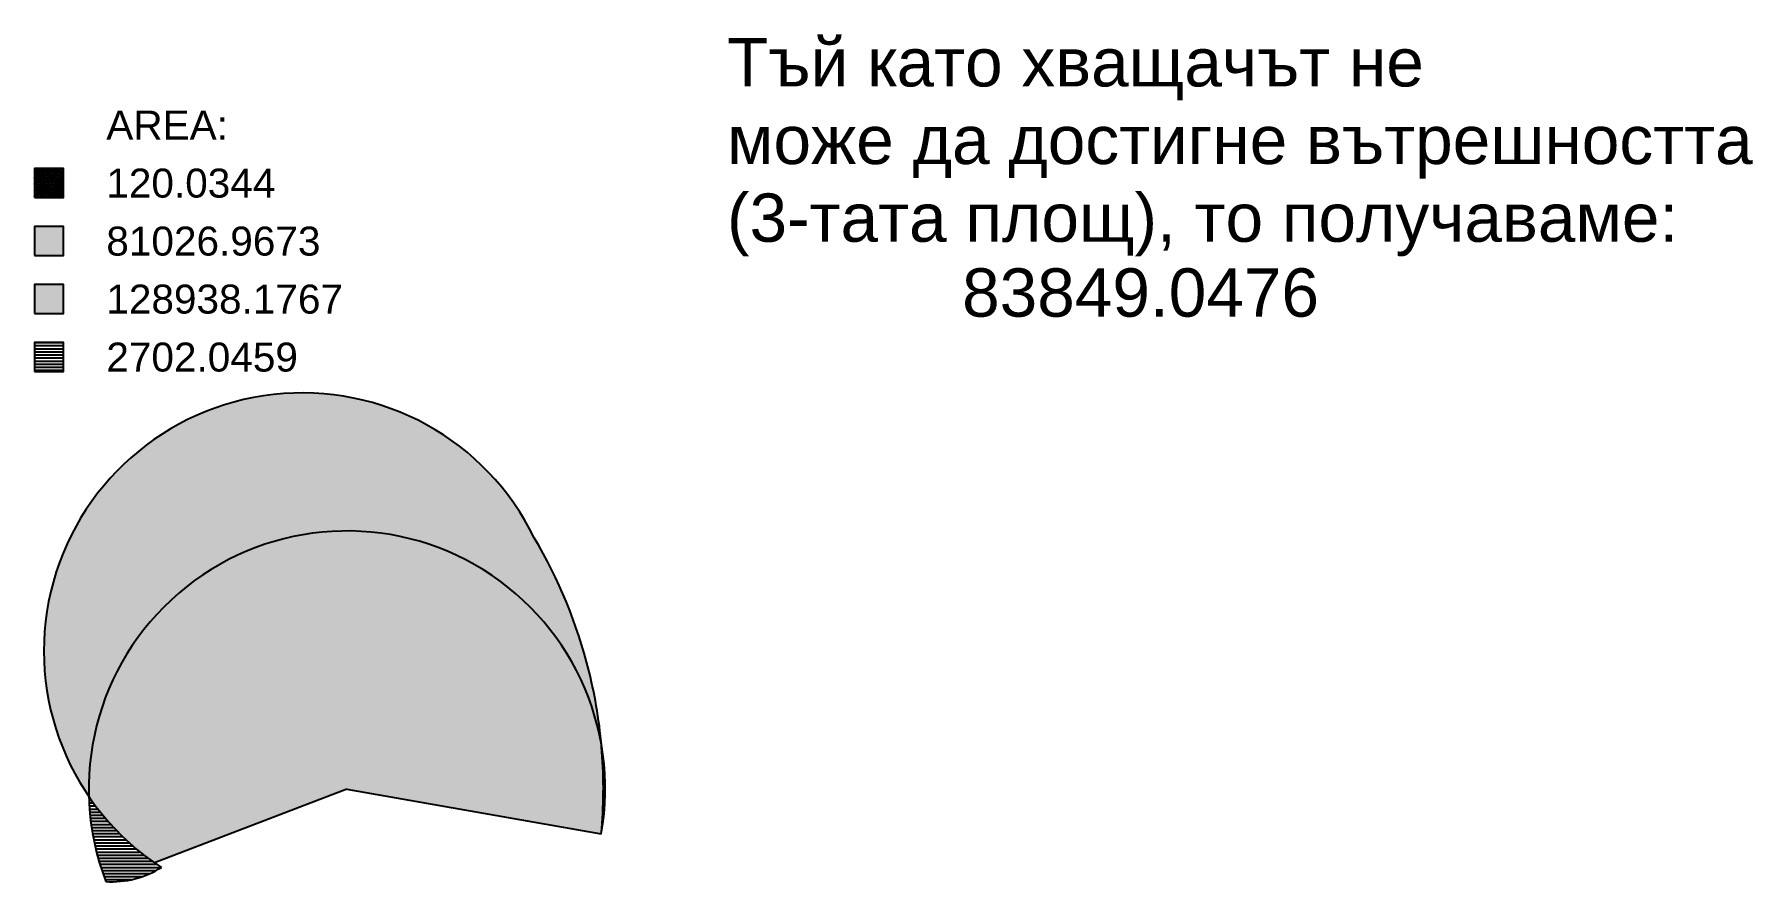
# Model space of a CAD drawing. Header units: millimetres. Extents: x 875 to 8760, y 576 to 3101.
# Drawn here: x 6984 to 8760, y 2225 to 3101 of the extents above; entities that cross this region are included whole.
import ezdxf

# ---------------------------------------------------------------- set-up
doc = ezdxf.new("R2010")
doc.units = ezdxf.units.MM
doc.styles.get("Standard").update_dxf_attribs({"font": 'arial.ttf'})

msp = doc.modelspace()

# ---------------------------------------------------------------- hatches: boundary and pattern name
h = msp.add_hatch()
h.set_pattern_fill('NET3', color=256)
h.paths.add_polyline_path([(7569.9, 2366.9, -0.003804), (7570.6, 2359.2, -0.020947), (7572, 2316.7, -0.020947), (7569.9, 2274.2, 0.087489)])
h.paths.add_polyline_path([(7013.8, 2962.4), (6983.8, 2962.4), (6983.8, 2932.4), (7013.8, 2932.4)])
h = msp.add_hatch()
h.set_pattern_fill('ANGLE', color=256)
h.set_pattern_definition([(0, (3070.9964, -2386.521), (0, 6.985), [5.08, -1.905]), (90, (3070.9964, -2386.521), (-6.985, 4e-16), [5.08, -1.905])])
h.paths.add_polyline_path([(7040.1, 2312.8, -0.929792), (7569.9, 2366.9, 0.017142), (7565.6, 2401.4, 0.020947), (7557, 2443.1, 0.073435), (7500.6, 2580.4, 1.075509)])
h.paths.add_polyline_path([(7013.8, 2872.4), (7013.8, 2902.4), (6983.8, 2902.4), (6983.8, 2872.4)])
h = msp.add_hatch()
h.set_pattern_fill('MUDST', color=256)
h.set_pattern_definition([(0, (3070.9964, -2386.5207), (12.7, 6.35), [6.35, -6.35, 0, -6.35, 0, -6.35])])
h.paths.add_polyline_path([(7569.9, 2366.9, 0.929792), (7040.1, 2312.8, 0.091183), (7108.1, 2244.2), (7307, 2320.5), (7569.9, 2274.2, 0.020947), (7572, 2316.7, 0.020947), (7570.6, 2359.2, 0.003804)])
h.paths.add_polyline_path([(6983.8, 2812.4), (7013.8, 2812.4), (7013.8, 2842.4), (6983.8, 2842.4)])
h = msp.add_hatch()
h.set_pattern_fill('LINE', color=256)
h.set_pattern_definition([(0, (3070.9964, -2386.5207), (0, 3.175), [])])
h.paths.add_polyline_path([(7040.1, 2312.8, 0.084562), (7057.7, 2224.8), (7108.1, 2244.2, -0.091183)])
h.paths.add_polyline_path([(7108.1, 2244.2), (7057.7, 2224.8, 0.158384), (7115.2, 2239.4, -0.007967)])
h.paths.add_polyline_path([(7013.8, 2782.4), (6983.8, 2782.4), (6983.8, 2752.4), (7013.8, 2752.4)])

# ---------------------------------------------------------------- linework, layer by layer
for q in [(7108.1, 2244.2), (7569.9, 2274.2)]:
    msp.add_line((7307, 2320.5), q)
for points in [[(6983.8, 2932.4), (7013.8, 2932.4), (7013.8, 2962.4), (6983.8, 2962.4)], [(6983.8, 2872.4), (7013.8, 2872.4), (7013.8, 2902.4), (6983.8, 2902.4)], [(6983.8, 2812.4), (7013.8, 2812.4), (7013.8, 2842.4), (6983.8, 2842.4)], [(6983.8, 2752.4), (7013.8, 2752.4), (7013.8, 2782.4), (6983.8, 2782.4)]]:
    msp.add_lwpolyline(points, close=True)
msp.add_lwpolyline([(7569.9, 2274.2, 0.020947), (7572, 2316.7, 0.020947), (7570.6, 2359.2, 0.020947), (7565.6, 2401.4, 0.020947), (7557, 2443.1, 0.073435), (7500.6, 2580.4, 1.315067), (7115.2, 2239.4)], format="xyb")
for centre, radius, start, end in [((7307, 2320.5), 267, 350, 201), ((7064, 2320.5), 95.9, 266.2533, 302.2533)]:
    msp.add_arc(centre, radius, start, end)

# ---------------------------------------------------------------- texts
for s, height, p in [('Тъй като хващачът не ', 50, (7699.9, 3047.4)), ('AREA:', 30, (7058.2, 2992.4)), ('може да достигне вътрешността', 50, (7699.9, 2967.1)), ('120.0344', 30, (7058.2, 2932.4)), ('(3-тата площ), то получаваме:', 50, (7699.9, 2886.7)), ('81026.9673', 30, (7058.2, 2872.4)), ('83849.0476', 50, (7942.9, 2809.2)), ('128938.1767', 30, (7058.2, 2812.4)), ('2702.0459', 30, (7058.2, 2752.4))]:
    msp.add_text(s, height=height).set_placement(p)

doc.saveas('drawing.dxf')
